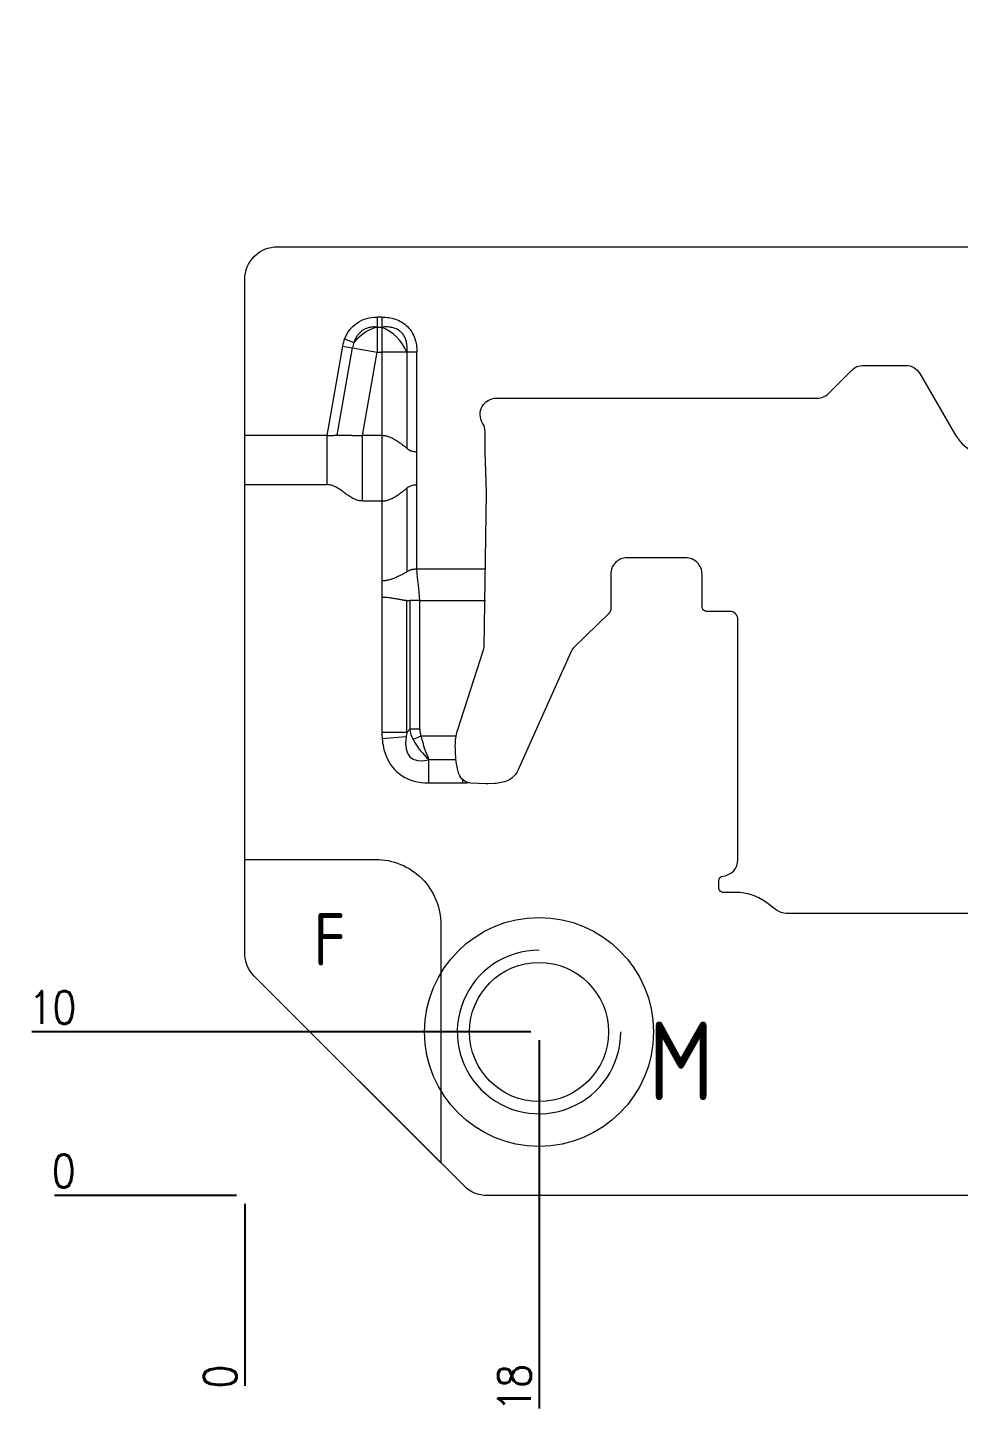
# Model space of a CAD drawing. Header units: millimetres. Extents: x 88508 to 142116, y -5268 to 20283.
# Drawn here: x 101626.3 to 101683.2, y 777.5 to 862.3 of the extents above; entities that cross this region are included whole.
import ezdxf
from ezdxf.enums import TextEntityAlignment as Align

# ---------------------------------------------------------------- set-up
doc = ezdxf.new("R2010")
doc.units = ezdxf.units.MM
for name, color, linetype in [('DIE_P', 2, 'Continuous'), ('DIM', 4, 'Continuous'), ('TEXT', 4, 'Continuous')]:
    doc.layers.add(name, color=color, linetype=linetype)
doc.styles.add('gbenor', font='gbenor.shx', dxfattribs={"bigfont": 'gbcbig.shx'})
doc.styles.get("Standard").update_dxf_attribs({"font": 'txt.shx', "width": 0.85, "bigfont": 'ctxt.shx'})
doc.dimstyles.new('T-2-WX', dxfattribs={"dimtxt": 2, "dimasz": 2, "dimexe": 0.5, "dimexo": 0.5, "dimgap": 0.5, "dimtad": 1, "dimtxsty": 'Standard', "dimblk": 'OPEN30', "dimcen": 0, "dimazin": 3, "dimtfac": 1, "dimtmove": 0, "dimatfit": 3, "dimldrblk": 'OPEN30', "dimlwd": -1, "dimlwe": -1})

# ---------------------------------------------------------------- blocks, each defined once
blk = doc.blocks.new('*D7658')
at = {"layer": 'Defpoints', "color": 0}
for p in [(101639.535, 790.935), (101731.535, 790.935), (101741.535, 790.935)]:
    blk.add_point(p, dxfattribs=at)
at = {"layer": 'DIM', "color": 0}
blk.add_line((101732.035, 790.935), (101743.168, 790.935), dxfattribs=at)
at = {"layer": 'DIM', "color": 0, "lineweight": 5, "insert": (101742.602, 792.435), "char_height": 2, "attachment_point": 5}
blk.add_mtext('0', dxfattribs=at)
blk = doc.blocks.new('_Open30')
blk = doc.blocks.new('*D7659')
at = {"layer": 'Defpoints', "color": 0}
for p in [(101713.535, 801.935), (101741.535, 801.935), (101639.535, 790.935)]:
    blk.add_point(p, dxfattribs=at)
at = {"layer": 'DIM', "color": 0}
for p, q in [((101714.035, 801.935), (101733.535, 801.935)), ((101733.535, 801.935), (101737.535, 801.935)), ((101737.535, 801.935), (101744.059, 801.935))]:
    blk.add_line(p, q, dxfattribs=at)
at = {"layer": 'DIM', "color": 0, "lineweight": 5, "insert": (101743.047, 803.435), "char_height": 2, "attachment_point": 5}
blk.add_mtext('11', dxfattribs=at)
blk = doc.blocks.new('*D7660')
at = {"layer": 'Defpoints', "color": 0}
for p in [(101731.535, 848.935), (101741.535, 848.935), (101639.535, 790.935)]:
    blk.add_point(p, dxfattribs=at)
at = {"layer": 'DIM', "color": 0}
for p, q in [((101732.035, 848.935), (101735.535, 848.935)), ((101735.535, 848.935), (101737.535, 848.935)), ((101737.535, 848.935), (101744.787, 848.935))]:
    blk.add_line(p, q, dxfattribs=at)
at = {"layer": 'DIM', "color": 0, "lineweight": 5, "insert": (101743.411, 850.435), "char_height": 2, "attachment_point": 5}
blk.add_mtext('58', dxfattribs=at)
blk = doc.blocks.new('*D7661')
at = {"layer": 'Defpoints', "color": 0}
for p in [(101629.535, 790.935), (101639.535, 790.935), (101639.535, 790.935)]:
    blk.add_point(p, dxfattribs=at)
at = {"layer": 'DIM', "color": 0}
blk.add_line((101639.035, 790.935), (101627.902, 790.935), dxfattribs=at)
at = {"layer": 'DIM', "color": 0, "lineweight": 5, "insert": (101628.468, 792.435), "char_height": 2, "attachment_point": 5}
blk.add_mtext('0', dxfattribs=at)
blk = doc.blocks.new('*D7662')
at = {"layer": 'Defpoints', "color": 0}
for p in [(101629.535, 800.935), (101657.535, 800.935), (101639.535, 790.935)]:
    blk.add_point(p, dxfattribs=at)
at = {"layer": 'DIM', "color": 0}
for p, q in [((101633.535, 800.935), (101626.525, 800.935)), ((101637.535, 800.935), (101633.535, 800.935)), ((101657.035, 800.935), (101637.535, 800.935))]:
    blk.add_line(p, q, dxfattribs=at)
at = {"layer": 'DIM', "color": 0, "lineweight": 5, "insert": (101627.78, 802.435), "char_height": 2, "attachment_point": 5}
blk.add_mtext('10', dxfattribs=at)
blk = doc.blocks.new('*D7663')
at = {"layer": 'Defpoints', "color": 0}
for p in [(101639.535, 790.935), (101731.535, 790.935), (101731.535, 780.935)]:
    blk.add_point(p, dxfattribs=at)
at = {"layer": 'DIM', "color": 0}
for p, q in [((101731.535, 790.435), (101731.535, 786.935)), ((101731.535, 786.935), (101731.535, 784.935)), ((101731.535, 784.935), (101731.535, 777.683))]:
    blk.add_line(p, q, dxfattribs=at)
at = {"layer": 'DIM', "color": 0, "lineweight": 5, "insert": (101730.035, 779.059), "char_height": 2, "attachment_point": 5, "rotation": 90}
blk.add_mtext('92', dxfattribs=at)
blk = doc.blocks.new('*D7664')
at = {"layer": 'Defpoints', "color": 0}
for p in [(101713.535, 801.935), (101639.535, 790.935), (101713.535, 780.935)]:
    blk.add_point(p, dxfattribs=at)
at = {"layer": 'DIM', "color": 0}
for p, q in [((101713.535, 801.435), (101713.535, 788.935)), ((101713.535, 788.935), (101713.535, 784.935)), ((101713.535, 784.935), (101713.535, 777.602))]:
    blk.add_line(p, q, dxfattribs=at)
at = {"layer": 'DIM', "color": 0, "lineweight": 5, "insert": (101712.035, 779.019), "char_height": 2, "attachment_point": 5, "rotation": 90}
blk.add_mtext('74', dxfattribs=at)
blk = doc.blocks.new('*D7665')
at = {"layer": 'Defpoints', "color": 0}
for p in [(101657.535, 800.935), (101639.535, 790.935), (101657.535, 780.935)]:
    blk.add_point(p, dxfattribs=at)
at = {"layer": 'DIM', "color": 0}
for p, q in [((101657.535, 800.435), (101657.535, 788.935)), ((101657.535, 788.935), (101657.535, 784.935)), ((101657.535, 784.935), (101657.535, 777.926))]:
    blk.add_line(p, q, dxfattribs=at)
at = {"layer": 'DIM', "color": 0, "lineweight": 5, "insert": (101656.035, 779.18), "char_height": 2, "attachment_point": 5, "rotation": 90}
blk.add_mtext('18', dxfattribs=at)
blk = doc.blocks.new('*D7666')
at = {"layer": 'Defpoints', "color": 0}
for p in [(101639.535, 790.935), (101639.535, 790.935), (101639.535, 780.935)]:
    blk.add_point(p, dxfattribs=at)
at = {"layer": 'DIM', "color": 0}
blk.add_line((101639.535, 790.435), (101639.535, 779.302), dxfattribs=at)
at = {"layer": 'DIM', "color": 0, "lineweight": 5, "insert": (101638.035, 779.869), "char_height": 2, "attachment_point": 5, "rotation": 90}
blk.add_mtext('0', dxfattribs=at)
blk = doc.blocks.new('*D7667')
at = {"layer": 'Defpoints', "color": 0}
for p in [(101731.535, 858.935), (101731.535, 848.935), (101639.535, 790.935)]:
    blk.add_point(p, dxfattribs=at)
at = {"layer": 'DIM', "color": 0}
for p, q in [((101731.535, 854.935), (101731.535, 862.188)), ((101731.535, 852.935), (101731.535, 854.935)), ((101731.535, 849.435), (101731.535, 852.935))]:
    blk.add_line(p, q, dxfattribs=at)
at = {"layer": 'DIM', "color": 0, "lineweight": 5, "insert": (101730.035, 860.811), "char_height": 2, "attachment_point": 5, "rotation": 90}
blk.add_mtext('92', dxfattribs=at)

msp = doc.modelspace()

# ---------------------------------------------------------------- linework, layer by layer
at = {"layer": 'DIE_P', "linetype": 'Continuous', "lineweight": 5}
for p, q in [((101647.63, 844.639), (101647.63, 844.026)), ((101647.63, 844.639), (101647.63, 844.026)), ((101647.924, 844.639), (101647.631, 844.639)), ((101647.631, 844.639), (101647.631, 844.026)), ((101647.924, 844.639), (101647.631, 844.639)), ((101647.631, 844.639), (101647.631, 844.026)), ((101647.631, 844.026), (101647.924, 844.026)), ((101647.631, 844.026), (101647.631, 842.494)), ((101647.631, 844.026), (101647.924, 844.026)), ((101647.631, 844.026), (101647.631, 842.494)), ((101647.925, 844.639), (101647.924, 844.639)), ((101647.924, 844.639), (101647.924, 844.026)), ((101647.925, 844.639), (101647.924, 844.026)), ((101647.925, 844.639), (101647.924, 844.639)), ((101647.924, 844.639), (101647.924, 844.026)), ((101647.925, 844.639), (101647.924, 844.026)), ((101647.924, 844.026), (101647.924, 842.494)), ((101647.924, 844.026), (101647.924, 842.494)), ((101645.646, 843.308), (101646.213, 843.075)), ((101645.646, 843.308), (101646.213, 843.075)), ((101645.518, 842.867), (101644.555, 837.405)), ((101645.518, 842.867), (101644.555, 837.405)), ((101645.18, 837.418), (101646.122, 842.76)), ((101645.18, 837.418), (101646.122, 842.76)), ((101645.518, 842.867), (101646.122, 842.76)), ((101645.518, 842.867), (101646.122, 842.76)), ((101646.122, 842.76), (101647.631, 842.494)), ((101646.122, 842.76), (101647.631, 842.494)), ((101646.733, 837.405), (101647.631, 842.494)), ((101646.733, 837.405), (101647.631, 842.494)), ((101647.631, 842.494), (101647.924, 842.494)), ((101647.631, 842.494), (101647.924, 842.494)), ((101649.456, 842.494), (101647.924, 842.494)), ((101647.924, 842.494), (101647.924, 837.405)), ((101649.456, 842.494), (101647.924, 842.494)), ((101647.924, 842.494), (101647.924, 837.405)), ((101650.069, 842.495), (101649.456, 842.495)), ((101649.456, 842.495), (101649.456, 836.62)), ((101650.069, 842.495), (101649.456, 842.495)), ((101649.456, 842.495), (101649.456, 836.62)), ((101650.069, 842.494), (101649.456, 842.494)), ((101650.069, 842.494), (101649.456, 842.494)), ((101650.069, 842.494), (101650.069, 842.495)), ((101650.069, 842.494), (101650.069, 842.495)), ((101650.069, 836.405), (101650.069, 842.494)), ((101650.069, 836.405), (101650.069, 842.494)), ((101644.555, 837.405), (101639.535, 837.405)), ((101647.924, 837.405), (101646.733, 837.405)), ((101646.733, 833.395), (101646.733, 837.405)), ((101647.924, 837.405), (101646.733, 837.405)), ((101646.733, 833.395), (101646.733, 837.405)), ((101647.924, 837.405), (101647.924, 833.395)), ((101647.924, 837.405), (101647.924, 833.395)), ((101650.069, 834.395), (101650.069, 836.405)), ((101650.069, 834.395), (101650.069, 836.405)), ((101639.535, 834.395), (101644.555, 834.395)), ((101649.456, 834.18), (101649.456, 829.07)), ((101649.456, 834.18), (101649.456, 829.07)), ((101650.069, 829.224), (101650.069, 834.395)), ((101650.069, 829.224), (101650.069, 834.395)), ((101646.733, 833.395), (101647.924, 833.395)), ((101646.733, 833.395), (101647.924, 833.395)), ((101647.924, 833.395), (101647.924, 828.524)), ((101647.924, 833.395), (101647.924, 828.524)), ((101647.924, 828.524), (101647.924, 827.524)), ((101647.924, 828.524), (101647.924, 827.524)), ((101647.924, 827.524), (101647.924, 819.242)), ((101647.924, 827.524), (101647.924, 819.242)), ((101649.456, 827.321), (101649.626, 827.312)), ((101649.456, 819.242), (101649.456, 827.321)), ((101649.456, 827.321), (101649.626, 827.312)), ((101649.456, 819.242), (101649.456, 827.321)), ((101649.626, 827.312), (101649.626, 819.444)), ((101649.626, 827.312), (101649.626, 819.444)), ((101650.239, 819.444), (101650.239, 827.311)), ((101650.239, 819.444), (101650.239, 827.311)), ((101649.626, 819.444), (101649.456, 819.242)), ((101649.626, 819.444), (101649.456, 819.242)), ((101650.239, 819.444), (101649.626, 819.444)), ((101650.239, 819.444), (101649.626, 819.444)), ((101649.456, 819.242), (101647.924, 819.242)), ((101649.456, 819.242), (101647.924, 819.242)), ((101649.406, 818.981), (101647.94, 818.857)), ((101649.406, 818.981), (101647.94, 818.857)), ((101650.315, 819.016), (101649.828, 818.82)), ((101650.315, 819.016), (101649.828, 818.82)), ((101652.462, 819.016), (101650.315, 819.016)), ((101652.462, 819.016), (101650.315, 819.016)), ((101650.772, 817.571), (101650.798, 817.601)), ((101650.772, 817.571), (101650.798, 817.601)), ((101652.458, 817.571), (101650.772, 817.571)), ((101650.772, 817.571), (101650.772, 816.157)), ((101652.458, 817.571), (101650.772, 817.571)), ((101650.772, 817.571), (101650.772, 816.157)), ((101650.798, 817.601), (101652.454, 817.601)), ((101650.798, 817.601), (101652.454, 817.601)), ((101650.772, 816.157), (101652.535, 816.157)), ((101650.772, 816.157), (101652.535, 816.157)), ((101652.535, 816.157), (101652.864, 816.157)), ((101652.535, 816.157), (101652.864, 816.157)), ((101652.864, 816.358), (101652.864, 816.157)), ((101652.864, 816.358), (101652.864, 816.157))]:
    msp.add_line(p, q, dxfattribs=at)
at = {"layer": 'DIE_P', "linetype": 'Continuous', "lineweight": 5, "ltscale": 10}
msp.add_lwpolyline([(101639.535, 805.764), (101639.535, 846.935, -0.414214), (101641.535, 848.935), (101729.535, 848.935, -0.414214), (101731.535, 846.935), (101731.535, 793.935, -0.414214), (101728.535, 790.935), (101654.363, 790.935, -0.198912), (101652.949, 791.521), (101640.121, 804.349, -0.198912)], format="xyb", close=True, dxfattribs=at)
at = {"layer": 'DIE_P', "linetype": 'Continuous', "lineweight": 5, "flags": 128}
for points in [[(101647.631, 844.639), (101647.631, 844.639), (101647.63, 844.639), (101647.63, 844.639), (101647.63, 844.639), (101647.63, 844.639), (101647.63, 844.639), (101647.63, 844.639), (101647.63, 844.639)], [(101647.631, 844.639), (101647.631, 844.639), (101647.63, 844.639), (101647.63, 844.639), (101647.63, 844.639), (101647.63, 844.639), (101647.63, 844.639), (101647.63, 844.639), (101647.63, 844.639)], [(101647.63, 844.026), (101647.63, 844.026), (101647.63, 844.026), (101647.63, 844.026), (101647.63, 844.026), (101647.63, 844.026), (101647.631, 844.026), (101647.631, 844.026), (101647.631, 844.026)], [(101647.63, 844.026), (101647.63, 844.026), (101647.63, 844.026), (101647.63, 844.026), (101647.63, 844.026), (101647.63, 844.026), (101647.631, 844.026), (101647.631, 844.026), (101647.631, 844.026)]]:
    msp.add_lwpolyline(points, dxfattribs=at)
at = {"layer": 'DIE_P', "color": 1, "lineweight": 5}
msp.add_lwpolyline([(101698.414, 808.185), (101672.656, 808.185, -0.159868), (101672.064, 808.38), (101671.381, 808.882, 0.160217), (101669.6, 809.465), (101668.824, 809.464, -0.414613), (101668.524, 809.764), (101668.524, 810.17, -0.386273), (101668.795, 810.469, 0.386273), (101669.699, 811.464), (101669.699, 826.149, 0.415405), (101669.197, 826.649), (101667.806, 826.643, -0.415405), (101667.505, 826.943), (101667.505, 828.926, 0.414214), (101666.505, 829.926), (101662.917, 829.926, 0.414214), (101661.917, 828.926), (101661.917, 826.759, -0.202142), (101661.826, 826.544), (101659.688, 824.458, 0.094488), (101659.473, 824.151), (101656.232, 816.913, -0.234761), (101655.408, 816.234), (101655.008, 816.141, -0.047945), (101654.819, 816.116), (101654.396, 816.101, -0.022085), (101654.307, 816.102), (101653.36, 816.152, -0.314664), (101652.637, 816.715, -0.065843), (101652.43, 817.94, -0.020893), (101652.418, 818.571, -0.072804), (101652.564, 819.428), (101654.147, 824.301, 0.07437), (101654.171, 824.447), (101654.331, 833.884, 0.013966), (101654.331, 833.94), (101654.235, 836.405), (101654.235, 837.632, 0.139599), (101654.085, 838.158, -0.587802), (101654.935, 839.685), (101674.543, 839.685, 0.198912), (101675.251, 839.978), (101676.665, 841.392, -0.198912), (101677.372, 841.685), (101679.958, 841.685, -0.267949), (101680.824, 841.185), (101682.937, 837.525, 0.57735), (101688.133, 837.525)], format="xyb", dxfattribs=at)
at = {"layer": 'DIE_P', "color": 94, "linetype": 'Continuous', "lineweight": 5}
msp.add_lwpolyline([(101639.535, 811.487), (101647.535, 811.487, -0.414214), (101651.535, 807.487), (101651.535, 792.935), (101640.121, 804.349, -0.198912), (101639.535, 805.764), (101639.535, 811.487)], format="xyb", dxfattribs=at)
at = {"layer": 'DIE_P', "lineweight": 5}
msp.add_lwpolyline([(101657.535, 805.935, 2.414214), (101662.535, 800.935)], format="xyb", dxfattribs=at)
at = {"layer": 'DIE_P', "linetype": 'Continuous', "lineweight": 5, "ltscale": 10}
msp.add_circle((101657.535, 800.935), 7, dxfattribs=at)
at = {"layer": 'DIE_P', "lineweight": 5}
msp.add_circle((101657.535, 800.935), 4.25, dxfattribs=at)
at = {"layer": 'DIE_P', "linetype": 'Continuous', "lineweight": 5}
for centre, radius, start, end in [((101648.386, 841.368), 2.764, 105.87878, 141.8461), ((101648.386, 841.368), 2.764, 105.87878, 141.8461), ((101646.76, 841.331), 2.936, 23.35432, 66.64568), ((101646.76, 841.331), 2.936, 23.35432, 66.64568), ((101647.631, 842.494), 2.145, 157.70914, 170), ((101647.631, 842.494), 2.145, 157.70914, 170), ((101647.631, 842.494), 1.532, 157.70914, 170), ((101647.631, 842.494), 1.532, 157.70914, 170)]:
    msp.add_arc(centre, radius, start, end, dxfattribs=at)
for centre, major_axis, ratio, start_param, end_param in [((101651.805, 820.216), (-1.581, -1.884), 0.813078, 5.656054, 5.96962), ((101651.805, 820.216), (-1.581, -1.884), 0.813078, 5.656054, 5.96962), ((101651.805, 820.216), (-1.268, -1.512), 0.60812, 5.656054, 5.96962), ((101651.805, 820.216), (-1.268, -1.512), 0.60812, 5.656054, 5.96962), ((101653.146, 821.814), (-4.228, -5.039), 0.60812, 5.656054, 5.73424), ((101653.146, 821.814), (-4.228, -5.039), 0.60812, 5.656054, 5.73424), ((101653.146, 821.814), (-4.228, -5.039), 0.60812, 5.73424, 5.958891), ((101653.146, 821.814), (-4.228, -5.039), 0.60812, 5.73424, 5.958891), ((101653.146, 821.814), (-3.446, -4.107), 0.373037, 5.73424, 6.755018), ((101653.146, 821.814), (-3.446, -4.107), 0.373037, 5.73424, 6.755018), ((101653.146, 821.814), (-3.446, -4.107), 0.373037, 5.656054, 5.73424), ((101653.146, 821.814), (-3.446, -4.107), 0.373037, 5.656054, 5.73424), ((101650.798, 819.016), (1.124, -1.742), 0.451138, 4.537435, 5.322833), ((101650.798, 819.016), (1.124, -1.742), 0.451138, 4.537435, 5.322833), ((101650.798, 819.016), (0.51, -1.997), 0.22754, 4.654285, 5.439683), ((101650.798, 819.016), (0.51, -1.997), 0.22754, 4.654285, 5.439683), ((101653.146, 821.814), (-4.228, -5.039), 0.60812, 5.958891, 6.755018), ((101653.146, 821.814), (-4.228, -5.039), 0.60812, 5.958891, 6.755018), ((101653.589, 821.955), (1.428, 5.712), 0.696316, 3.313905, 3.394806), ((101653.589, 821.955), (1.428, 5.712), 0.696316, 3.313905, 3.394806)]:
    msp.add_ellipse(centre, major_axis=major_axis, ratio=ratio, start_param=start_param, end_param=end_param, dxfattribs=at)
for points, knots in [([(101645.646, 843.308), (101645.726, 843.503), (101645.832, 843.691), (101646.093, 844.024), (101646.25, 844.17), (101646.601, 844.407), (101646.796, 844.495), (101647.204, 844.612), (101647.417, 844.639), (101647.63, 844.639)], [0, 0, 0, 0, 0.25, 0.25, 0.5, 0.5, 0.75, 0.75, 1, 1, 1, 1]), ([(101645.646, 843.308), (101645.726, 843.503), (101645.832, 843.691), (101646.093, 844.024), (101646.25, 844.17), (101646.601, 844.407), (101646.796, 844.495), (101647.204, 844.612), (101647.417, 844.639), (101647.63, 844.639)], [0, 0, 0, 0, 0.25, 0.25, 0.5, 0.5, 0.75, 0.75, 1, 1, 1, 1]), ([(101647.63, 844.026), (101647.588, 844.029), (101647.504, 844.035), (101647.38, 844.032), (101647.261, 844.019), (101647.146, 843.998), (101647.036, 843.967), (101646.931, 843.928), (101646.832, 843.88), (101646.707, 843.805), (101646.564, 843.687), (101646.418, 843.513), (101646.296, 843.308), (101646.241, 843.155), (101646.213, 843.075)], [0, 0, 0, 0, 0.068857, 0.135378, 0.199798, 0.262377, 0.323396, 0.383159, 0.44199, 0.500229, 0.617163, 0.737821, 0.864712, 1, 1, 1, 1]), ([(101647.63, 844.026), (101647.588, 844.029), (101647.504, 844.035), (101647.38, 844.032), (101647.261, 844.019), (101647.146, 843.998), (101647.036, 843.967), (101646.931, 843.928), (101646.832, 843.88), (101646.707, 843.805), (101646.564, 843.687), (101646.418, 843.513), (101646.296, 843.308), (101646.241, 843.155), (101646.213, 843.075)], [0, 0, 0, 0, 0.068857, 0.135378, 0.199798, 0.262377, 0.323396, 0.383159, 0.44199, 0.500229, 0.617163, 0.737821, 0.864712, 1, 1, 1, 1]), ([(101649.456, 842.495), (101649.461, 842.545), (101649.469, 842.645), (101649.469, 842.791), (101649.46, 842.93), (101649.44, 843.063), (101649.411, 843.188), (101649.372, 843.305), (101649.323, 843.414), (101649.266, 843.515), (101649.2, 843.607), (101649.1, 843.719), (101648.95, 843.84), (101648.737, 843.947), (101648.491, 844.016), (101648.216, 844.046), (101648.024, 844.033), (101647.924, 844.026)], [0, 0, 0, 0, 0.0597626, 0.1167584, 0.1711544, 0.2231423, 0.272942, 0.3208033, 0.3670075, 0.4118673, 0.4557238, 0.4989422, 0.5863525, 0.6777414, 0.7757786, 0.8826369, 1, 1, 1, 1]), ([(101649.456, 842.495), (101649.461, 842.545), (101649.469, 842.645), (101649.469, 842.791), (101649.46, 842.93), (101649.44, 843.063), (101649.411, 843.188), (101649.372, 843.305), (101649.323, 843.414), (101649.266, 843.515), (101649.2, 843.607), (101649.1, 843.719), (101648.95, 843.84), (101648.737, 843.947), (101648.491, 844.016), (101648.216, 844.046), (101648.024, 844.033), (101647.924, 844.026)], [0, 0, 0, 0, 0.0597626, 0.1167584, 0.1711544, 0.2231423, 0.272942, 0.3208033, 0.3670075, 0.4118673, 0.4557238, 0.4989422, 0.5863525, 0.6777414, 0.7757786, 0.8826369, 1, 1, 1, 1]), ([(101647.925, 844.639), (101648.209, 844.639), (101648.497, 844.599), (101649.032, 844.41), (101649.282, 844.26), (101649.685, 843.857), (101649.837, 843.608), (101650.028, 843.068), (101650.069, 842.78), (101650.069, 842.495)], [0, 0, 0, 0, 0.25, 0.25, 0.5, 0.5, 0.75, 0.75, 1, 1, 1, 1]), ([(101647.925, 844.639), (101648.209, 844.639), (101648.497, 844.599), (101649.032, 844.41), (101649.282, 844.26), (101649.685, 843.857), (101649.837, 843.608), (101650.028, 843.068), (101650.069, 842.78), (101650.069, 842.495)], [0, 0, 0, 0, 0.25, 0.25, 0.5, 0.5, 0.75, 0.75, 1, 1, 1, 1]), ([(101644.555, 837.405), (101644.582, 837.405), (101644.638, 837.405), (101644.723, 837.405), (101644.812, 837.405), (101644.902, 837.406), (101644.992, 837.408), (101645.069, 837.41), (101645.132, 837.414), (101645.164, 837.417), (101645.18, 837.418)], [0, 0, 0, 0, 0.1144264, 0.236082, 0.3649657, 0.5010764, 0.6444129, 0.7949739, 0.9012995, 1, 1, 1, 1]), ([(101644.555, 837.405), (101644.582, 837.405), (101644.638, 837.405), (101644.723, 837.405), (101644.812, 837.405), (101644.902, 837.406), (101644.992, 837.408), (101645.069, 837.41), (101645.132, 837.414), (101645.164, 837.417), (101645.18, 837.418)], [0, 0, 0, 0, 0.1144264, 0.236082, 0.3649657, 0.5010764, 0.6444129, 0.7949739, 0.9012995, 1, 1, 1, 1]), ([(101645.18, 837.418), (101645.198, 837.419), (101645.236, 837.42), (101645.354, 837.423), (101645.558, 837.422), (101645.844, 837.415), (101646.129, 837.408), (101646.418, 837.406), (101646.619, 837.405), (101646.733, 837.405)], [0, 0, 0, 0, 0.046673, 0.097856, 0.288273, 0.496257, 0.657106, 0.806646, 1, 1, 1, 1]), ([(101645.18, 837.418), (101645.198, 837.419), (101645.236, 837.42), (101645.354, 837.423), (101645.558, 837.422), (101645.844, 837.415), (101646.129, 837.408), (101646.418, 837.406), (101646.619, 837.405), (101646.733, 837.405)], [0, 0, 0, 0, 0.046673, 0.097856, 0.288273, 0.496257, 0.657106, 0.806646, 1, 1, 1, 1]), ([(101647.924, 837.405), (101647.954, 837.405), (101648.014, 837.403), (101648.105, 837.393), (101648.195, 837.376), (101648.284, 837.353), (101648.377, 837.322), (101648.475, 837.281), (101648.611, 837.215), (101648.778, 837.118), (101648.969, 836.99), (101649.152, 836.859), (101649.291, 836.753), (101649.39, 836.674), (101649.434, 836.638), (101649.456, 836.62)], [0, 0, 0, 0, 0.046469, 0.093349, 0.140886, 0.189313, 0.238852, 0.295613, 0.357805, 0.48235, 0.613026, 0.747748, 0.88203, 0.94119, 1, 1, 1, 1]), ([(101647.924, 837.405), (101647.954, 837.405), (101648.014, 837.403), (101648.105, 837.393), (101648.195, 837.376), (101648.284, 837.353), (101648.377, 837.322), (101648.475, 837.281), (101648.611, 837.215), (101648.778, 837.118), (101648.969, 836.99), (101649.152, 836.859), (101649.291, 836.753), (101649.39, 836.674), (101649.434, 836.638), (101649.456, 836.62)], [0, 0, 0, 0, 0.046469, 0.093349, 0.140886, 0.189313, 0.238852, 0.295613, 0.357805, 0.48235, 0.613026, 0.747748, 0.88203, 0.94119, 1, 1, 1, 1]), ([(101649.456, 836.62), (101649.469, 836.608), (101649.495, 836.583), (101649.539, 836.55), (101649.602, 836.51), (101649.69, 836.468), (101649.808, 836.432), (101649.936, 836.409), (101650.024, 836.407), (101650.069, 836.405)], [0, 0, 0, 0, 0.094754, 0.187657, 0.278899, 0.461715, 0.6414, 0.820101, 1, 1, 1, 1]), ([(101649.456, 836.62), (101649.469, 836.608), (101649.495, 836.583), (101649.539, 836.55), (101649.602, 836.51), (101649.69, 836.468), (101649.808, 836.432), (101649.936, 836.409), (101650.024, 836.407), (101650.069, 836.405)], [0, 0, 0, 0, 0.094754, 0.187657, 0.278899, 0.461715, 0.6414, 0.820101, 1, 1, 1, 1]), ([(101646.733, 833.395), (101646.702, 833.396), (101646.639, 833.398), (101646.544, 833.411), (101646.449, 833.433), (101646.352, 833.464), (101646.254, 833.503), (101646.147, 833.555), (101646.027, 833.625), (101645.855, 833.738), (101645.644, 833.895), (101645.434, 834.052), (101645.262, 834.165), (101645.112, 834.252), (101644.942, 834.328), (101644.748, 834.384), (101644.618, 834.392), (101644.555, 834.395)], [0, 0, 0, 0, 0.038324, 0.077384, 0.117488, 0.15892, 0.201937, 0.24677, 0.305439, 0.372119, 0.500098, 0.628077, 0.694556, 0.753425, 0.841157, 0.922625, 1, 1, 1, 1]), ([(101646.733, 833.395), (101646.702, 833.396), (101646.639, 833.398), (101646.544, 833.411), (101646.449, 833.433), (101646.352, 833.464), (101646.254, 833.503), (101646.147, 833.555), (101646.027, 833.625), (101645.855, 833.738), (101645.644, 833.895), (101645.434, 834.052), (101645.262, 834.165), (101645.112, 834.252), (101644.942, 834.328), (101644.748, 834.384), (101644.618, 834.392), (101644.555, 834.395)], [0, 0, 0, 0, 0.038324, 0.077384, 0.117488, 0.15892, 0.201937, 0.24677, 0.305439, 0.372119, 0.500098, 0.628077, 0.694556, 0.753425, 0.841157, 0.922625, 1, 1, 1, 1]), ([(101647.924, 833.395), (101647.951, 833.396), (101648.004, 833.397), (101648.082, 833.404), (101648.171, 833.418), (101648.269, 833.442), (101648.412, 833.49), (101648.585, 833.57), (101648.783, 833.686), (101648.976, 833.814), (101649.159, 833.946), (101649.297, 834.052), (101649.394, 834.129), (101649.435, 834.163), (101649.456, 834.18)], [0, 0, 0, 0, 0.0411073, 0.0819871, 0.122804, 0.180199, 0.2404004, 0.3601203, 0.4856162, 0.6172968, 0.752964, 0.8879623, 0.9441416, 1, 1, 1, 1]), ([(101647.924, 833.395), (101647.951, 833.396), (101648.004, 833.397), (101648.082, 833.404), (101648.171, 833.418), (101648.269, 833.442), (101648.412, 833.49), (101648.585, 833.57), (101648.783, 833.686), (101648.976, 833.814), (101649.159, 833.946), (101649.297, 834.052), (101649.394, 834.129), (101649.435, 834.163), (101649.456, 834.18)], [0, 0, 0, 0, 0.0411073, 0.0819871, 0.122804, 0.180199, 0.2404004, 0.3601203, 0.4856162, 0.6172968, 0.752964, 0.8879623, 0.9441416, 1, 1, 1, 1]), ([(101649.456, 834.18), (101649.469, 834.193), (101649.495, 834.217), (101649.54, 834.251), (101649.602, 834.291), (101649.69, 834.333), (101649.809, 834.369), (101649.936, 834.391), (101650.025, 834.394), (101650.069, 834.395)], [0, 0, 0, 0, 0.0952787, 0.1886795, 0.2803959, 0.4628014, 0.6421084, 0.8204515, 1, 1, 1, 1]), ([(101649.456, 834.18), (101649.469, 834.193), (101649.495, 834.217), (101649.54, 834.251), (101649.602, 834.291), (101649.69, 834.333), (101649.809, 834.369), (101649.936, 834.391), (101650.025, 834.394), (101650.069, 834.395)], [0, 0, 0, 0, 0.0952787, 0.1886795, 0.2803959, 0.4628014, 0.6421084, 0.8204515, 1, 1, 1, 1]), ([(101647.924, 828.524), (101647.96, 828.524), (101648.032, 828.526), (101648.14, 828.537), (101648.25, 828.555), (101648.387, 828.587), (101648.563, 828.643), (101648.766, 828.723), (101648.969, 828.816), (101649.158, 828.908), (101649.302, 828.983), (101649.393, 829.034), (101649.435, 829.058), (101649.451, 829.067), (101649.456, 829.069)], [0, 0, 0, 0, 0.058126, 0.117563, 0.17856, 0.241346, 0.351173, 0.488087, 0.620028, 0.755793, 0.890646, 0.955666, 0.987156, 1, 1, 1, 1]), ([(101647.924, 828.524), (101647.96, 828.524), (101648.032, 828.526), (101648.14, 828.537), (101648.25, 828.555), (101648.387, 828.587), (101648.563, 828.643), (101648.766, 828.723), (101648.969, 828.816), (101649.158, 828.908), (101649.302, 828.983), (101649.393, 829.034), (101649.435, 829.058), (101649.451, 829.067), (101649.456, 829.069)], [0, 0, 0, 0, 0.058126, 0.117563, 0.17856, 0.241346, 0.351173, 0.488087, 0.620028, 0.755793, 0.890646, 0.955666, 0.987156, 1, 1, 1, 1]), ([(101650.069, 829.224), (101650.041, 829.223), (101649.986, 829.222), (101649.904, 829.216), (101649.824, 829.205), (101649.747, 829.19), (101649.673, 829.17), (101649.598, 829.145), (101649.523, 829.112), (101649.479, 829.084), (101649.456, 829.07)], [0, 0, 0, 0, 0.114956, 0.230103, 0.34575, 0.462202, 0.579758, 0.698707, 0.848557, 1, 1, 1, 1]), ([(101650.069, 829.224), (101650.041, 829.223), (101649.986, 829.222), (101649.904, 829.216), (101649.824, 829.205), (101649.747, 829.19), (101649.673, 829.17), (101649.598, 829.145), (101649.523, 829.112), (101649.479, 829.084), (101649.456, 829.07)], [0, 0, 0, 0, 0.114956, 0.230103, 0.34575, 0.462202, 0.579758, 0.698707, 0.848557, 1, 1, 1, 1]), ([(101647.924, 827.524), (101647.968, 827.523), (101648.056, 827.522), (101648.189, 827.513), (101648.321, 827.499), (101648.452, 827.482), (101648.582, 827.463), (101648.708, 827.441), (101648.831, 827.419), (101648.95, 827.397), (101649.064, 827.376), (101649.172, 827.357), (101649.274, 827.341), (101649.369, 827.328), (101649.427, 827.324), (101649.456, 827.321)], [0, 0, 0, 0, 0.074904, 0.150682, 0.22727, 0.304551, 0.382367, 0.460528, 0.538826, 0.617046, 0.694971, 0.772396, 0.849137, 0.925041, 1, 1, 1, 1]), ([(101647.924, 827.524), (101647.968, 827.523), (101648.056, 827.522), (101648.189, 827.513), (101648.321, 827.499), (101648.452, 827.482), (101648.582, 827.463), (101648.708, 827.441), (101648.831, 827.419), (101648.95, 827.397), (101649.064, 827.376), (101649.172, 827.357), (101649.274, 827.341), (101649.369, 827.328), (101649.427, 827.324), (101649.456, 827.321)], [0, 0, 0, 0, 0.074904, 0.150682, 0.22727, 0.304551, 0.382367, 0.460528, 0.538826, 0.617046, 0.694971, 0.772396, 0.849137, 0.925041, 1, 1, 1, 1]), ([(101650.238, 827.311), (101650.122, 827.312), (101650.006, 827.312), (101649.795, 827.312), (101649.7, 827.312), (101649.626, 827.312)], [0, 0, 0, 0, 0.5, 0.5, 1, 1, 1, 1]), ([(101650.238, 827.311), (101650.122, 827.312), (101650.006, 827.312), (101649.795, 827.312), (101649.7, 827.312), (101649.626, 827.312)], [0, 0, 0, 0, 0.5, 0.5, 1, 1, 1, 1])]:
    msp.add_open_spline(points, degree=3, knots=knots, dxfattribs=at)
for points, degree in [([(101644.555, 837.405), (101644.555, 836.348), (101644.555, 835.452), (101644.555, 834.395)], 3), ([(101644.555, 837.405), (101644.555, 836.348), (101644.555, 835.452), (101644.555, 834.395)], 3), ([(101650.239, 827.311), (101650.239, 827.955), (101650.069, 828.58), (101650.069, 829.224)], 3), ([(101650.239, 827.311), (101650.239, 827.955), (101650.069, 828.58), (101650.069, 829.224)], 3), ([(101654.235, 829.223), (101650.069, 829.223)], 1), ([(101654.235, 829.223), (101652.846, 829.223), (101651.458, 829.223), (101650.069, 829.223)], 3), ([(101654.252, 829.223), (101654.235, 829.223)], 1), ([(101654.252, 829.223), (101654.246, 829.223), (101654.241, 829.223), (101654.235, 829.223)], 3), ([(101650.239, 827.311), (101654.235, 827.311)], 1), ([(101650.239, 827.311), (101651.571, 827.311), (101652.903, 827.311), (101654.235, 827.311)], 3), ([(101654.235, 827.311), (101654.241, 827.311), (101654.248, 827.311), (101654.254, 827.311)], 3), ([(101654.254, 827.311), (101654.235, 827.311)], 1)]:
    msp.add_open_spline(points, degree=degree, dxfattribs=at)

# ---------------------------------------------------------------- texts
at = {"layer": 'DIE_P', "color": 4, "lineweight": 5, "style": 'gbenor'}
msp.add_text('F', height=3.2, dxfattribs=at).set_placement((101644.73, 806.596), align=Align.MIDDLE_CENTER)
at = {"layer": 'TEXT', "color": 4, "lineweight": 5, "style": 'gbenor'}
msp.add_text('M', height=4.8, dxfattribs=at).set_placement((101666.226, 799.171), align=Align.MIDDLE_CENTER)

# ---------------------------------------------------------------- dimensions: what is measured, and where the dimension line sits
at = {"layer": 'DIM', "lineweight": 5}
for feature_location, offset, dtype, origin, picture, middle in [((101731.535, 848.935), (0, 10), 1, (101639.535, 790.935), '*D7667', (101730.035, 860.811)), ((101731.535, 848.935), (10, 0), 0, (101639.535, 790.935), '*D7660', (101743.411, 850.435)), ((101713.535, 801.935), (28, 0), 0, (101639.535, 790.935), '*D7659', (101743.047, 803.435)), ((101657.535, 800.935), (-28, 0), 0, (101639.535, 790.935), '*D7662', (101627.78, 802.435)), ((101713.535, 801.935), (0, -21), 1, (101639.535, 790.935), '*D7664', (101712.035, 779.019)), ((101657.535, 800.935), (0, -20), 1, (101639.535, 790.935), '*D7665', (101656.035, 779.18)), ((101639.534988745, 790.93517035), (-10, 0), 0, (101639.534988745, 790.93517035), '*D7661', (101628.468322078, 792.43517035)), ((101731.534988765, 790.93517035), (10, 0), 0, (101639.534988745, 790.93517035), '*D7658', (101742.601655431, 792.43517035)), ((101639.534988745, 790.93517035), (0, -10), 1, (101639.534988745, 790.93517035), '*D7666', (101638.034988745, 779.868503683)), ((101731.535, 790.935), (0, -10), 1, (101639.535, 790.935), '*D7663', (101730.035, 779.059))]:
    dim = msp.add_ordinate_dim(feature_location=feature_location, offset=offset, dtype=dtype, origin=origin, dimstyle='T-2-WX', dxfattribs=at)
    dim.commit()
    dim.dimension.update_dxf_attribs({"geometry": picture, "text_midpoint": middle})

doc.saveas('drawing.dxf')
